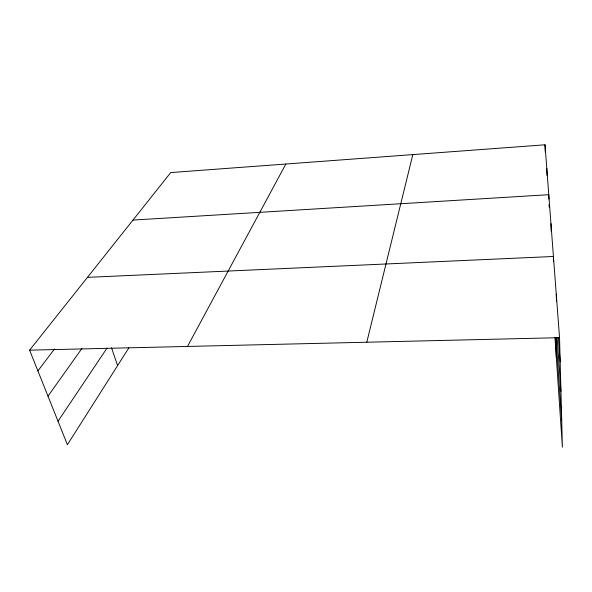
<?xml version="1.0" encoding="UTF-8"?>
<svg xmlns="http://www.w3.org/2000/svg" width="592" height="592" viewBox="0 0 592 592"><rect width="100%" height="100%" fill="white"/><g stroke="black" fill="none" stroke-linecap="round" stroke-linejoin="round"><path stroke-width="0.89" d="M366.796 342.22L412.816 154.608M187.494 346.446L285.862 164.028M128.878 347.815L67.407 444.71L29.6 350.161L170.733 172.568L545.017 144.796L559.544 337.684L562.4 447.204L554.963 337.285M58.023 421.238L107.011 348.126M47.996 396.166L81.977 348.37M37.903 370.932L54.471 348.999M132.978 220.076L548.777 194.694L548.91 199.119M87.453 277.359L553.431 256.477L553.579 261.805M29.6 350.161L559.544 337.684M111.518 347.8L117.593 365.604M558.374 337.351L560.18 361.941M557.094 337.307L560.942 391.268M555.992 337.899L561.697 420.231M545.017 144.796L545.247 151.944M549.073 204.44L549.154 207.096M546.793 168.298L547.015 175.402M555.77 337.825L556.332 357.538M550.952 223.621L551.174 231.013M556.265 294.12L556.458 301.261"/></g></svg>
